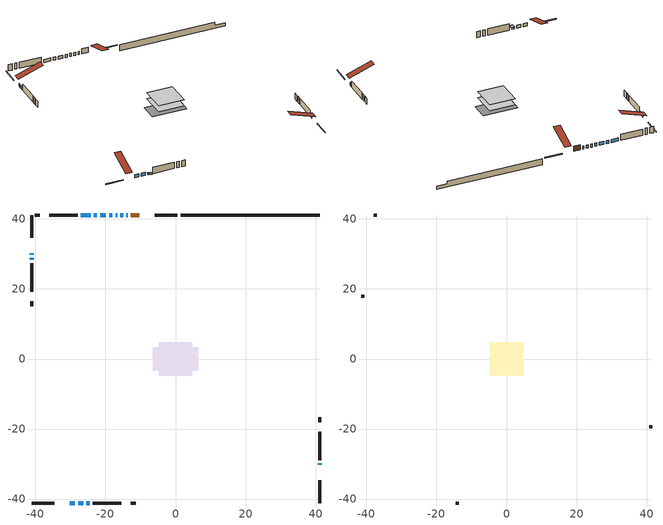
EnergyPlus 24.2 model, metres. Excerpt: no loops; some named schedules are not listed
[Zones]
conditioned space
 floor adiabatic (AdiabaticFloorConstruction): -4.82,-4.82 -4.82,4.82 4.82,4.82 4.82,-4.82 z1.07
 floor foundation (Slab1 construction): -6.49,-3.42 -6.49,3.42 6.49,3.42 6.49,-3.42 z-1.28
 wall outside (RimJoist1 construction): 0.56,41.14 -5.99,41.14 / -41.14,-41.14 -34.6,-41.14 / -41.14,41.14 -41.14,34.6 / 41.14,-41.14 41.14,-34.6 z1.07:1.37
 wall outside (AdiabaticWallConstruction 1): -10.32,41.14 -12.73,41.14 z1.07:3.1
 wall outside (AdiabaticWallConstruction): -13.66,41.14 -14.05,41.14 / -14.98,41.14 -15.75,41.14 / -16.68,41.14 -17.13,41.14 / -18.05,41.14 -18.98,41.14 / -41.14,30.27 -41.14,29.79 / 41.14,-30.27 41.14,-29.79 / -30.27,-41.14 -28.74,-41.14 / -27.81,-41.14 -26.37,-41.14 / -19.9,41.14 -21.51,41.14 / -22.43,41.14 -23.35,41.14 / -24.28,41.14 -27.02,41.14 / -41.14,28.87 -41.14,28.31 z1.07:2.29; -25.45,-41.14 -24.5,-41.14 z1.07:1.68
 wall outside (Wall1 construction): -27.95,41.14 -36.09,41.14 / -23.58,-41.14 -15.44,-41.14 / -41.14,27.38 -41.14,19.24 / 41.14,-28.87 41.14,-20.73 z1.07:3.51
 wall outside (Wall3 construction): -38.79,41.14 -40.21,41.14 / -12.74,-41.14 -11.32,-41.14 / -41.14,16.54 -41.14,15.12 / 41.14,-18.03 41.14,-16.61 z1.07:3.51
 wall foundation (FoundationWall1 construction): 1.49,41.14,-1.28 1.49,41.14,1.07 37.18,41.14,1.07 37.18,41.14,-0.02 41.14,41.14,-0.02 41.14,41.14,-1.28
 window (WindowConstruction 6): -13.66,41.14 -14.05,41.14 z1.07:2.29
 window (WindowConstruction 8): -14.98,41.14 -15.75,41.14 z1.07:2.29
 window (WindowConstruction 9): -16.68,41.14 -17.12,41.14 z1.07:2.29
 window (WindowConstruction 10): -18.05,41.14 -18.98,41.14 z1.07:2.29
 window (WindowConstruction 11): -41.14,30.27 -41.14,29.8 z1.07:2.29
 window (WindowConstruction 12): 41.14,-30.27 41.14,-29.8 z1.07:2.29
 window (WindowConstruction): -30.27,-41.14 -28.74,-41.14 z1.07:2.29
 window (WindowConstruction 1): -27.81,-41.14 -26.37,-41.14 z1.07:2.29
 window (WindowConstruction 2): -19.9,41.14 -21.51,41.14 z1.07:2.29
 window (WindowConstruction 3): -22.44,41.14 -23.35,41.14 z1.07:2.29
 window (WindowConstruction 4): -24.28,41.14 -27.02,41.14 z1.07:2.29
 window (WindowConstruction 5): -41.14,28.87 -41.14,28.31 z1.07:2.29
 window (WindowConstruction 7): -25.44,-41.14 -24.51,-41.14 z1.07:1.68
 door (Door): -10.32,41.14 -12.73,41.14 z1.07:3.1
 ceiling adiabatic (AdiabaticFloorConstruction): 4.82,-4.82 4.82,4.82 -4.82,4.82 -4.82,-4.82 z1.07
attic - vented
 floor to conditioned space (Floor1 construction Reversed): -4.82,-4.82 -4.82,4.82 4.82,4.82 4.82,-4.82 z3.51
 wall outside (Wall2 construction): -37.02,41.14 -37.86,41.14 / -14.51,-41.14 -13.67,-41.14 / -41.14,18.31 -41.14,17.47 / 41.14,-19.8 41.14,-18.96 z1.07:3.51
 roof outside (Roof1 construction): -9.39,41.14,3.51 -9.39,31.75,6.64 -6.91,31.75,6.64 -6.91,41.14,3.51; -31.19,-41.14,3.51 -31.19,-31.75,6.64 -33.67,-31.75,6.64 -33.67,-41.14,3.51; -41.14,31.19,3.51 -31.75,31.19,6.64 -31.75,33.67,6.64 -41.14,33.67,3.51; 41.14,-31.19,3.51 31.75,-31.19,6.64 31.75,-33.67,6.64 41.14,-33.67,3.51
shading: -24.36,-41.14 -25.59,-41.14 -25.59,-42.66 -24.36,-42.66 z1.83
[Building]
Building 1: Terrain=Suburbs
[Site:Location]
Lennoxville_QC: Latitude {deg}=45.37; Longitude {deg}=-71.82; Time Zone {hr}=-5; Elevation {m}=181; Keep Site Location Information=Yes
[Site:GroundTemperature:Shallow]
1.13419, -1.04782, -1.22257, -0.187089, 3.96977, 8.10726, 11.6942, 13.9665, 14.1596, 12.3115, 8.81593, 4.80536
[Site:WaterMainsTemperature]
Calculation Method=Schedule; Temperature Schedule=mains temperature schedule
[Material] Roughness=Rough; Thermal Absorptance=0.9
Name | Thickness {m} | Conductivity {W/m-K} | Density {kg/m3} | Specific Heat {J/kg-K} | Solar Absorptance | Visible Absorptance
asphalt or fiberglass shingles | 0.00635 | 0.162714 | 1121.4 | 1465.45 | 0.4 | 0.4
ceiling loosefill ins | 0.0846667 | 0.0480833 | 16.02 | 1046.75 | 0.7 | 0.7
ceiling stud and cavity | 0.1397 | 0.287451 | 65.682 | 1177.47 | 0.7 | 0.7
concrete 4.0 in. | 0.1016 | 1.803125 | 2242.8 | 837.4 | 0.7 | 0.7
concrete 8.0 in. | 0.2032 | 1.803125 | 2242.8 | 837.4 | 0.7 | 0.7
door material | 0.04445 | 0.0451087 | 512.64 | 1214.23 | 0.7 | 0.7
exterior vertical ins | 0.0167588 | 0.029427 | 32.04 | 1214.23 | 0.7 | 0.7
floor covering | 0.0127 | 0.0433444 | 54.468 | 1339.84 | 0.6 | 0.6
floor rigid ins; wall rigid ins | 0.512978 | 0.029427 | 32.04 | 1214.23 | 0.7 | 0.7
floor stud and cavity | 0.1397 | 1.75129 | 37.0049 | 1207.88 | 0.7 | 0.7
furniture material conditioned space 1 | 0.1524 | 0.115458 | 640.8 | 1214.23 | 0.6 | 0.6
gypsum board | 0.0127 | 0.160291 | 801 | 837.4 | 0.6 | 0.6
gypsum board 1 | 0.0127 | 0.160291 | 801 | 837.4 | 0.7 | 0.7
osb sheathing 0.5 in. | 0.0127 | 0.115458 | 512.64 | 1214.23 | 0.7 | 0.7
osb sheathing 0.75 in. | 0.01905 | 0.115458 | 512.64 | 1214.23 | 0.7 | 0.7
osb sheathing 2.0 in. | 0.0508 | 0.115458 | 512.64 | 1214.23 | 0.7 | 0.7
rim joist stud and cavity | 0.0508 | 0.0293316 | 125.044 | 1163.47 | 0.6 | 0.6
wall stud and cavity | 0.1397 | 0.0937807 | 139.0536 | 1170.24 | 0.7 | 0.7
wall stud and cavity 1 | 0.0889 | 6.1454 | 50.32683 | 1063.81 | 0.6 | 0.6
wall stud and cavity 2 | 0.1397 | 0.130803 | 139.0536 | 1170.24 | 0.7 | 0.7
wall stud and cavity 3 | 0.0889 | 0.380278 | 52.3479 | 1209.89 | 0.7 | 0.7
wall stud and cavity 4 | 0.0889 | 0.391764 | 83.0341 | 1211.67 | 0.7 | 0.7
wood siding | 0.0254 | 0.102417 | 544.68 | 1172.36 | 0.4 | 0.4
wood siding 1 | 0.00254 | 0.102417 | 544.68 | 1172.36 | 0.4 | 0.4
wood siding 2; wood siding 3; wood siding 4 | 0.0254 | 0.102417 | 544.68 | 1172.36 | 0.7 | 0.7
[WindowMaterial:SimpleGlazingSystem]
Name | U-Factor {W/m2-K} | Solar Heat Gain Coefficient
WindowMaterial | 1.71248 | 0.41
WindowMaterial 1 | 1.839672 | 0.36
WindowMaterial 10 | 4.69457 | 0.65
WindowMaterial 2 | 2.921331 | 0.62
WindowMaterial 3 | 2.95653 | 0.57
WindowMaterial 4 | 2.90259 | 0.65
WindowMaterial 5 | 2.97868 | 0.53
WindowMaterial 6 | 2.992306 | 0.59
WindowMaterial 7 | 3.03659 | 0.47
WindowMaterial 8 | 4.82119 | 0.65
WindowMaterial 9 | 5.39069 | 0.61
[Construction]
AdiabaticFloorConstruction: floor stud and cavity, floor rigid ins, osb sheathing 0.75 in., floor covering
AdiabaticWallConstruction: wood siding 3, wall rigid ins, wall stud and cavity 3, gypsum board
AdiabaticWallConstruction 1: wood siding 4, wall rigid ins, wall stud and cavity 3, gypsum board
Door: door material
Floor1 construction Reversed: gypsum board, ceiling stud and cavity, ceiling loosefill ins
FoundationWall1 construction: concrete 8.0 in., gypsum board 1
furniture construction conditioned space 1: furniture material conditioned space 1
PartitionWallConstruction: gypsum board, wall stud and cavity 4, gypsum board
RimJoist1 construction: wood siding 2, osb sheathing 2.0 in., rim joist stud and cavity
Roof1 construction: asphalt or fiberglass shingles
Slab1 construction: concrete 4.0 in.
Wall1 construction: wood siding, osb sheathing 0.5 in., wall stud and cavity, gypsum board
Wall2 construction: wood siding 1, wall stud and cavity 1
Wall3 construction: wood siding, osb sheathing 0.5 in., wall stud and cavity 2, gypsum board
WindowConstruction: WindowMaterial
WindowConstruction 1: WindowMaterial 1
WindowConstruction 10: WindowMaterial 10
WindowConstruction 11; WindowConstruction 12; WindowConstruction 7: WindowMaterial 7
WindowConstruction 2: WindowMaterial 2
WindowConstruction 3: WindowMaterial 3
WindowConstruction 4: WindowMaterial 4
WindowConstruction 5: WindowMaterial 5
WindowConstruction 6: WindowMaterial 6
WindowConstruction 8: WindowMaterial 8
WindowConstruction 9: WindowMaterial 9
[Zone] Multiplier=1; Part of Total Floor Area=Yes
Name | Volume {m3}
attic - vented | 47.2229
conditioned space | 446.2
[Space]
Name | Zone | Volume {m3}
attic - vented 1 | attic - vented | 47.2229
conditioned space 1 | conditioned space | 446.2
[ZoneInfiltration:EffectiveLeakageArea]
infil attic - vented 1: Zone or Space=attic - vented 1; Schedule=Always On Discrete; Effective Air Leakage Area {cm2}=3983.14; Stack Coefficient=0.000387215; Wind Coefficient=1.32952e-05
[ZoneMixing]
whole house fan mix: Zone or Space=attic - vented; Schedule=Always On Continuous; Design Flow Rate Calculation Method=Flow/Zone; Design Flow Rate {m3/s}=0; Source Zone or Space=conditioned space
[SurfaceProperty:ExposedFoundationPerimeter]
Slab1: Exposed Perimeter Calculation Method=TotalExposedPerimeter; Total Exposed Perimeter {m}=39.655
[InternalMass] Zone or ZoneList=conditioned space; Space or SpaceList=conditioned space 1
Name | Construction | Surface Area {m2}
furniture mass conditioned space 1 | furniture construction conditioned space 1 | 72.72
partition wall mass | PartitionWallConstruction | 181.8
[Lights]
interior lighting: Zone or ZoneList or Space or SpaceList=conditioned space 1; Schedule=interior lighting schedule; Design Level Calculation Method=LightingLevel; Lighting Level {W}=343.2; Return Air Fraction=0; Fraction Radiant=0.6; Fraction Visible=0.2; Fraction Replaceable=1
[People]
occupants: Zone or ZoneList or Space or SpaceList=conditioned space 1; Number of People Schedule=occupants schedule; Number of People Calculation Method=People; Number of People=3; Fraction Radiant=0.314171; Sensible Heat Fraction=0.56303; Activity Level Schedule=occupants activity schedule; Carbon Dioxide Generation Rate {m3/s-W}=0; Enable ASHRAE 55 Comfort Warnings=No; Mean Radiant Temperature Calculation Type=EnclosureAveraged
[ElectricEquipment] Zone or ZoneList or Space or SpaceList=conditioned space 1; Design Level Calculation Method=EquipmentLevel
Name | Schedule | Design Level {W} | Fraction Latent | Fraction Radiant | Fraction Lost
clothes dryer | clothes dryer schedule | 140.772 | 0.015 | 0.081 | 0.85
clothes washer | clothes washer schedule | 32.1985 | 0.03 | 0.162 | 0.7
cooking range | cooking range schedule | 215.147 | 0.08 | 0.432 | 0.2
dishwasher | dishwasher schedule | 66.8632 | 0.3 | 0.18 | 0.4
fridge | fridge schedule | 72.9452 | 0 | 0.6 | 0
mech vent bath fan 0 | mech vent bath fan 0 schedule | 50.2 | 0 | 0 | 1
mech vent house fan | mech vent house fan schedule | 0 | 0 | 0 | 1
mech vent house fan cfis | mech vent house fan cfis schedule | 0 | 0 | 0 | 0
mech vent range fan 0 | mech vent range fan 0 schedule | 57 | 0 | 0 | 1
misc plug loads | misc plug loads schedule | 494.7 | 0.045 | 0.513 | 0.1
whole house fan | Always On Discrete | 0 | 0 | 0 | 1
[OtherEquipment] Zone or ZoneList or Space or SpaceList=conditioned space 1; Design Level Calculation Method=EquipmentLevel
Name | Fuel Type | Schedule | Design Level {W} | Fraction Latent | Fraction Radiant | Fraction Lost
clothes dryer 1 | Electricity | clothes dryer schedule | 0 | 0.015 | 0.081 | 0.85
cooking range 1 | Electricity | cooking range schedule | 0 | 0.08 | 0.432 | 0.2
general water use latent | None | general water use schedule | 62.594 | 1 | 0 | 0
general water use sensible | None | general water use schedule | -61.6891 | 0 | 0.6 | 0
mech vent house fan latent load | None | Always On Discrete | 0 | 1 | 0 | 0
mech vent house fan sensible load | None | Always On Discrete | 0 | 0 | 0 | 0
water heater energy adjustment1 | Electricity | Always On Discrete | 0.01 | 0 | 0 | 1
[ZoneInfiltration:DesignFlowRate] Zone or ZoneList or Space or SpaceList=conditioned space 1; Schedule=Always On Discrete; Design Flow Rate Calculation Method=Flow/Zone; Design Flow Rate {m3/s}=0
infil flow; natural vent flow; whole house fan flow
[ZoneControl:Thermostat]
conditioned space Thermostat: Zone or ZoneList=conditioned space; Control Type Schedule=conditioned space Thermostat Schedule; Control 1=conditioned space temperature setpoint; Temperature Difference Between Cutout And Setpoint {deltaC}=0
[ZoneHVAC:Baseboard:Convective:Electric]
electric baseboard: Availability Schedule=Always On Discrete; Heating Design Capacity {W}=11498.6; Efficiency=1
[Zone equipment]
conditioned space: electric baseboard
[Foundation:Kiva]
Foundation Kiva 1: Initial Indoor Air Temperature {C}=18; Wall Height Above Grade {m}=1.07; Wall Depth Below Slab {m}=0.2032; Custom Block Material Name 1=exterior vertical ins; Custom Block Depth 1 {m}=2.350008; Custom Block X Position 1 {m}=0.2159; Custom Block Z Position 1 {m}=0
[Foundation:Kiva:Settings]
Soil Conductivity {W/m-K}=0.849921; Soil Density {kg/m3}=1842.3; Soil Specific Heat {J/kg-K}=418.7; Ground Solar Absorptivity=0.9; Ground Thermal Absorptivity=0.9; Ground Surface Roughness {m}=0.03; Far-Field Width {m}=40; Deep-Ground Boundary Condition=ZeroFlux; Deep-Ground Depth {m}=40; Minimum Cell Dimension {m}=0.2; Maximum Cell Growth Coefficient=3; Simulation Timestep=Timestep
[Exterior:Lights]
exterior lighting: Schedule=exterior lighting schedule; Design Level {W}=75.6
[EnergyManagementSystem:GlobalVariable]
infil_program_Qfan
infil_program_Qinf
natural_vent_program_Qnv
natural_vent_program_Qwhf
[EnergyManagementSystem:Sensor]
Name | Output:Variable or Output:Meter Index Key | Output:Variable or Output:Meter
airflow_gain | infil flow | Infiltration Sensible Heat Gain Energy
airflow_gain_1 | natural vent flow | Infiltration Sensible Heat Gain Energy
airflow_gain_2 | whole house fan flow | Infiltration Sensible Heat Gain Energy
airflow_loss | infil flow | Infiltration Sensible Heat Loss Energy
airflow_loss_1 | natural vent flow | Infiltration Sensible Heat Loss Energy
airflow_loss_2 | whole house fan flow | Infiltration Sensible Heat Loss Energy
clg_load_cond |  | Cooling:EnergyTransfer:Zone:CONDITIONED SPACE
clg_sp_s; clg_sp_s_1 | cooling setpoint | Schedule Value
clothes_dryer_exhaust_0_sch_s | clothes dryer exhaust 0 schedule | Schedule Value
conditioned_space_clg_unmet_s | conditioned space | Zone Cooling Setpoint Not Met Time
conditioned_space_htg_unmet_s | conditioned space | Zone Heating Setpoint Not Met Time
cool_season | cooling season schedule | Schedule Value
fridge_tin_s | conditioned space | Zone Mean Air Temperature
htg_load_cond |  | Heating:EnergyTransfer:Zone:CONDITIONED SPACE
htg_sp_s; htg_sp_s_1 | heating setpoint | Schedule Value
ig_ee_conv | clothes dryer | Electric Equipment Convective Heating Energy
ig_ee_conv_2 | cooking range | Electric Equipment Convective Heating Energy
ig_ee_conv_4 | fridge | Electric Equipment Convective Heating Energy
ig_ee_conv_5 | misc plug loads | Electric Equipment Convective Heating Energy
ig_ee_conv_6 | whole house fan | Electric Equipment Convective Heating Energy
ig_ee_rad | clothes dryer | Electric Equipment Radiant Heating Energy
ig_ee_rad_2 | cooking range | Electric Equipment Radiant Heating Energy
ig_ee_rad_4 | fridge | Electric Equipment Radiant Heating Energy
ig_ee_rad_5 | misc plug loads | Electric Equipment Radiant Heating Energy
ig_ee_rad_6 | whole house fan | Electric Equipment Radiant Heating Energy
ig_lgt_conv | interior lighting | Lights Convective Heating Energy
ig_lgt_rad | interior lighting | Lights Radiant Heating Energy
ig_lgt_vis | interior lighting | Lights Visible Radiation Heating Energy
ig_oe_conv | clothes dryer 1 | Other Equipment Convective Heating Energy
ig_oe_conv_1 | cooking range 1 | Other Equipment Convective Heating Energy
ig_oe_conv_2 | general water use latent | Other Equipment Convective Heating Energy
ig_oe_conv_3 | general water use sensible | Other Equipment Convective Heating Energy
ig_oe_conv_4 | water heater energy adjustment1 | Other Equipment Convective Heating Energy
ig_oe_rad | clothes dryer 1 | Other Equipment Radiant Heating Energy
ig_oe_rad_1 | cooking range 1 | Other Equipment Radiant Heating Energy
ig_oe_rad_2 | general water use latent | Other Equipment Radiant Heating Energy
ig_oe_rad_3 | general water use sensible | Other Equipment Radiant Heating Energy
ig_oe_rad_4 | water heater energy adjustment1 | Other Equipment Radiant Heating Energy
ig_ppl_conv | occupants | People Convective Heating Energy
ig_ppl_rad | occupants | People Radiant Heating Energy
im_conv | furniture mass conditioned space 1 | Surface Inside Face Convection Heat Gain Energy
im_conv_1 | partition wall mass | Surface Inside Face Convection Heat Gain Energy
im_ig | furniture mass conditioned space 1 | Surface Inside Face Internal Gains Radiation Heat Gain Energy
im_ig_1 | partition wall mass | Surface Inside Face Internal Gains Radiation Heat Gain Energy
im_lgt | furniture mass conditioned space 1 | Surface Inside Face Lights Radiation Heat Gain Energy
im_lgt_1 | partition wall mass | Surface Inside Face Lights Radiation Heat Gain Energy
im_sol | furniture mass conditioned space 1 | Surface Inside Face Solar Radiation Heat Gain Energy
im_sol_1 | partition wall mass | Surface Inside Face Solar Radiation Heat Gain Energy
im_surf | furniture mass conditioned space 1 | Surface Inside Face Net Surface Thermal Radiation Heat Gain Energy
im_surf_1 | partition wall mass | Surface Inside Face Net Surface Thermal Radiation Heat Gain Energy
mech_vent_bath_fan_0_sch_s | mech vent bath fan 0 schedule | Schedule Value
mech_vent_range_fan_0_sch_s | mech vent range fan 0 schedule | Schedule Value
mv_conv | mech vent bath fan 0 | Electric Equipment Convective Heating Energy
mv_conv_1 | mech vent house fan | Electric Equipment Convective Heating Energy
mv_conv_2 | mech vent house fan cfis | Electric Equipment Convective Heating Energy
mv_conv_3 | mech vent range fan 0 | Electric Equipment Convective Heating Energy
mv_conv_4 | mech vent house fan latent load | Other Equipment Convective Heating Energy
mv_conv_5 | mech vent house fan sensible load | Other Equipment Convective Heating Energy
mv_rad | mech vent bath fan 0 | Electric Equipment Radiant Heating Energy
mv_rad_1 | mech vent house fan | Electric Equipment Radiant Heating Energy
mv_rad_2 | mech vent house fan cfis | Electric Equipment Radiant Heating Energy
mv_rad_3 | mech vent range fan 0 | Electric Equipment Radiant Heating Energy
mv_rad_4 | mech vent house fan latent load | Other Equipment Radiant Heating Energy
mv_rad_5 | mech vent house fan sensible load | Other Equipment Radiant Heating Energy
natural_vent_s | natural vent schedule | Schedule Value
out_pb_s |  | Site Outdoor Air Barometric Pressure
out_wt_s |  | Site Outdoor Air Humidity Ratio
site_vw_s |  | Site Wind Speed
ss_back_out | Window1 | Surface Window Shortwave from Zone Back Out Window Heat Transfer Rate
ss_back_out_1 | Window10 | Surface Window Shortwave from Zone Back Out Window Heat Transfer Rate
ss_back_out_10 | Window7 | Surface Window Shortwave from Zone Back Out Window Heat Transfer Rate
ss_back_out_11 | Window8 | Surface Window Shortwave from Zone Back Out Window Heat Transfer Rate
ss_back_out_12 | Window9 | Surface Window Shortwave from Zone Back Out Window Heat Transfer Rate
ss_back_out_2 | Window11 | Surface Window Shortwave from Zone Back Out Window Heat Transfer Rate
ss_back_out_3 | Window12 | Surface Window Shortwave from Zone Back Out Window Heat Transfer Rate
ss_back_out_4 | Window13 | Surface Window Shortwave from Zone Back Out Window Heat Transfer Rate
ss_back_out_5 | Window14 | Surface Window Shortwave from Zone Back Out Window Heat Transfer Rate
ss_back_out_6 | Window2 | Surface Window Shortwave from Zone Back Out Window Heat Transfer Rate
ss_back_out_7 | Window3 | Surface Window Shortwave from Zone Back Out Window Heat Transfer Rate
ss_back_out_8 | Window5 | Surface Window Shortwave from Zone Back Out Window Heat Transfer Rate
ss_back_out_9 | Window6 | Surface Window Shortwave from Zone Back Out Window Heat Transfer Rate
ss_conv | Door1 | Surface Inside Face Convection Heat Gain Energy
ss_conv_1 | Window1 | Surface Inside Face Convection Heat Gain Energy
ss_conv_10 | Window6 | Surface Inside Face Convection Heat Gain Energy
ss_conv_11 | Window7 | Surface Inside Face Convection Heat Gain Energy
ss_conv_12 | Window8 | Surface Inside Face Convection Heat Gain Energy
ss_conv_13 | Window9 | Surface Inside Face Convection Heat Gain Energy
ss_conv_2 | Window10 | Surface Inside Face Convection Heat Gain Energy
ss_conv_3 | Window11 | Surface Inside Face Convection Heat Gain Energy
ss_conv_4 | Window12 | Surface Inside Face Convection Heat Gain Energy
ss_conv_5 | Window13 | Surface Inside Face Convection Heat Gain Energy
ss_conv_6 | Window14 | Surface Inside Face Convection Heat Gain Energy
ss_conv_7 | Window2 | Surface Inside Face Convection Heat Gain Energy
ss_conv_8 | Window3 | Surface Inside Face Convection Heat Gain Energy
ss_conv_9 | Window5 | Surface Inside Face Convection Heat Gain Energy
ss_ig | Door1 | Surface Inside Face Internal Gains Radiation Heat Gain Energy
ss_ig_1 | Window1 | Surface Inside Face Internal Gains Radiation Heat Gain Energy
ss_ig_10 | Window6 | Surface Inside Face Internal Gains Radiation Heat Gain Energy
ss_ig_11 | Window7 | Surface Inside Face Internal Gains Radiation Heat Gain Energy
ss_ig_12 | Window8 | Surface Inside Face Internal Gains Radiation Heat Gain Energy
ss_ig_13 | Window9 | Surface Inside Face Internal Gains Radiation Heat Gain Energy
ss_ig_2 | Window10 | Surface Inside Face Internal Gains Radiation Heat Gain Energy
ss_ig_3 | Window11 | Surface Inside Face Internal Gains Radiation Heat Gain Energy
ss_ig_4 | Window12 | Surface Inside Face Internal Gains Radiation Heat Gain Energy
ss_ig_5 | Window13 | Surface Inside Face Internal Gains Radiation Heat Gain Energy
ss_ig_6 | Window14 | Surface Inside Face Internal Gains Radiation Heat Gain Energy
ss_ig_7 | Window2 | Surface Inside Face Internal Gains Radiation Heat Gain Energy
ss_ig_8 | Window3 | Surface Inside Face Internal Gains Radiation Heat Gain Energy
ss_ig_9 | Window5 | Surface Inside Face Internal Gains Radiation Heat Gain Energy
ss_lgt | Door1 | Surface Inside Face Lights Radiation Heat Gain Energy
ss_sol | Door1 | Surface Inside Face Solar Radiation Heat Gain Energy
ss_surf | Door1 | Surface Inside Face Net Surface Thermal Radiation Heat Gain Energy
ss_surf_1 | Window1 | Surface Inside Face Net Surface Thermal Radiation Heat Gain Energy
ss_surf_10 | Window6 | Surface Inside Face Net Surface Thermal Radiation Heat Gain Energy
ss_surf_11 | Window7 | Surface Inside Face Net Surface Thermal Radiation Heat Gain Energy
ss_surf_12 | Window8 | Surface Inside Face Net Surface Thermal Radiation Heat Gain Energy
ss_surf_13 | Window9 | Surface Inside Face Net Surface Thermal Radiation Heat Gain Energy
ss_surf_2 | Window10 | Surface Inside Face Net Surface Thermal Radiation Heat Gain Energy
ss_surf_3 | Window11 | Surface Inside Face Net Surface Thermal Radiation Heat Gain Energy
ss_surf_4 | Window12 | Surface Inside Face Net Surface Thermal Radiation Heat Gain Energy
ss_surf_5 | Window13 | Surface Inside Face Net Surface Thermal Radiation Heat Gain Energy
ss_surf_6 | Window14 | Surface Inside Face Net Surface Thermal Radiation Heat Gain Energy
ss_surf_7 | Window2 | Surface Inside Face Net Surface Thermal Radiation Heat Gain Energy
ss_surf_8 | Window3 | Surface Inside Face Net Surface Thermal Radiation Heat Gain Energy
ss_surf_9 | Window5 | Surface Inside Face Net Surface Thermal Radiation Heat Gain Energy
ss_trans_in | Window1 | Surface Window Transmitted Solar Radiation Rate
ss_trans_in_1 | Window10 | Surface Window Transmitted Solar Radiation Rate
ss_trans_in_10 | Window7 | Surface Window Transmitted Solar Radiation Rate
ss_trans_in_11 | Window8 | Surface Window Transmitted Solar Radiation Rate
ss_trans_in_12 | Window9 | Surface Window Transmitted Solar Radiation Rate
ss_trans_in_2 | Window11 | Surface Window Transmitted Solar Radiation Rate
ss_trans_in_3 | Window12 | Surface Window Transmitted Solar Radiation Rate
ss_trans_in_4 | Window13 | Surface Window Transmitted Solar Radiation Rate
ss_trans_in_5 | Window14 | Surface Window Transmitted Solar Radiation Rate
ss_trans_in_6 | Window2 | Surface Window Transmitted Solar Radiation Rate
ss_trans_in_7 | Window3 | Surface Window Transmitted Solar Radiation Rate
ss_trans_in_8 | Window5 | Surface Window Transmitted Solar Radiation Rate
ss_trans_in_9 | Window6 | Surface Window Transmitted Solar Radiation Rate
ss_trans_out | Window1 | Surface Inside Face Initial Transmitted Diffuse Transmitted Out Window Solar Radiation Rate
ss_trans_out_1 | Window10 | Surface Inside Face Initial Transmitted Diffuse Transmitted Out Window Solar Radiation Rate
ss_trans_out_10 | Window7 | Surface Inside Face Initial Transmitted Diffuse Transmitted Out Window Solar Radiation Rate
ss_trans_out_11 | Window8 | Surface Inside Face Initial Transmitted Diffuse Transmitted Out Window Solar Radiation Rate
ss_trans_out_12 | Window9 | Surface Inside Face Initial Transmitted Diffuse Transmitted Out Window Solar Radiation Rate
ss_trans_out_2 | Window11 | Surface Inside Face Initial Transmitted Diffuse Transmitted Out Window Solar Radiation Rate
ss_trans_out_3 | Window12 | Surface Inside Face Initial Transmitted Diffuse Transmitted Out Window Solar Radiation Rate
ss_trans_out_4 | Window13 | Surface Inside Face Initial Transmitted Diffuse Transmitted Out Window Solar Radiation Rate
ss_trans_out_5 | Window14 | Surface Inside Face Initial Transmitted Diffuse Transmitted Out Window Solar Radiation Rate
ss_trans_out_6 | Window2 | Surface Inside Face Initial Transmitted Diffuse Transmitted Out Window Solar Radiation Rate
ss_trans_out_7 | Window3 | Surface Inside Face Initial Transmitted Diffuse Transmitted Out Window Solar Radiation Rate
ss_trans_out_8 | Window5 | Surface Inside Face Initial Transmitted Diffuse Transmitted Out Window Solar Radiation Rate
ss_trans_out_9 | Window6 | Surface Inside Face Initial Transmitted Diffuse Transmitted Out Window Solar Radiation Rate
s_conv | Floor1 | Surface Inside Face Convection Heat Gain Energy
s_conv_1 | FoundationWall1 | Surface Inside Face Convection Heat Gain Energy
s_conv_10 | Wall1:180 | Surface Inside Face Convection Heat Gain Energy
s_conv_11 | Wall1:270 | Surface Inside Face Convection Heat Gain Energy
s_conv_12 | Wall1:90 | Surface Inside Face Convection Heat Gain Energy
s_conv_13 | Wall3:0 | Surface Inside Face Convection Heat Gain Energy
s_conv_14 | Wall3:180 | Surface Inside Face Convection Heat Gain Energy
s_conv_15 | Wall3:270 | Surface Inside Face Convection Heat Gain Energy
s_conv_16 | Wall3:90 | Surface Inside Face Convection Heat Gain Energy
